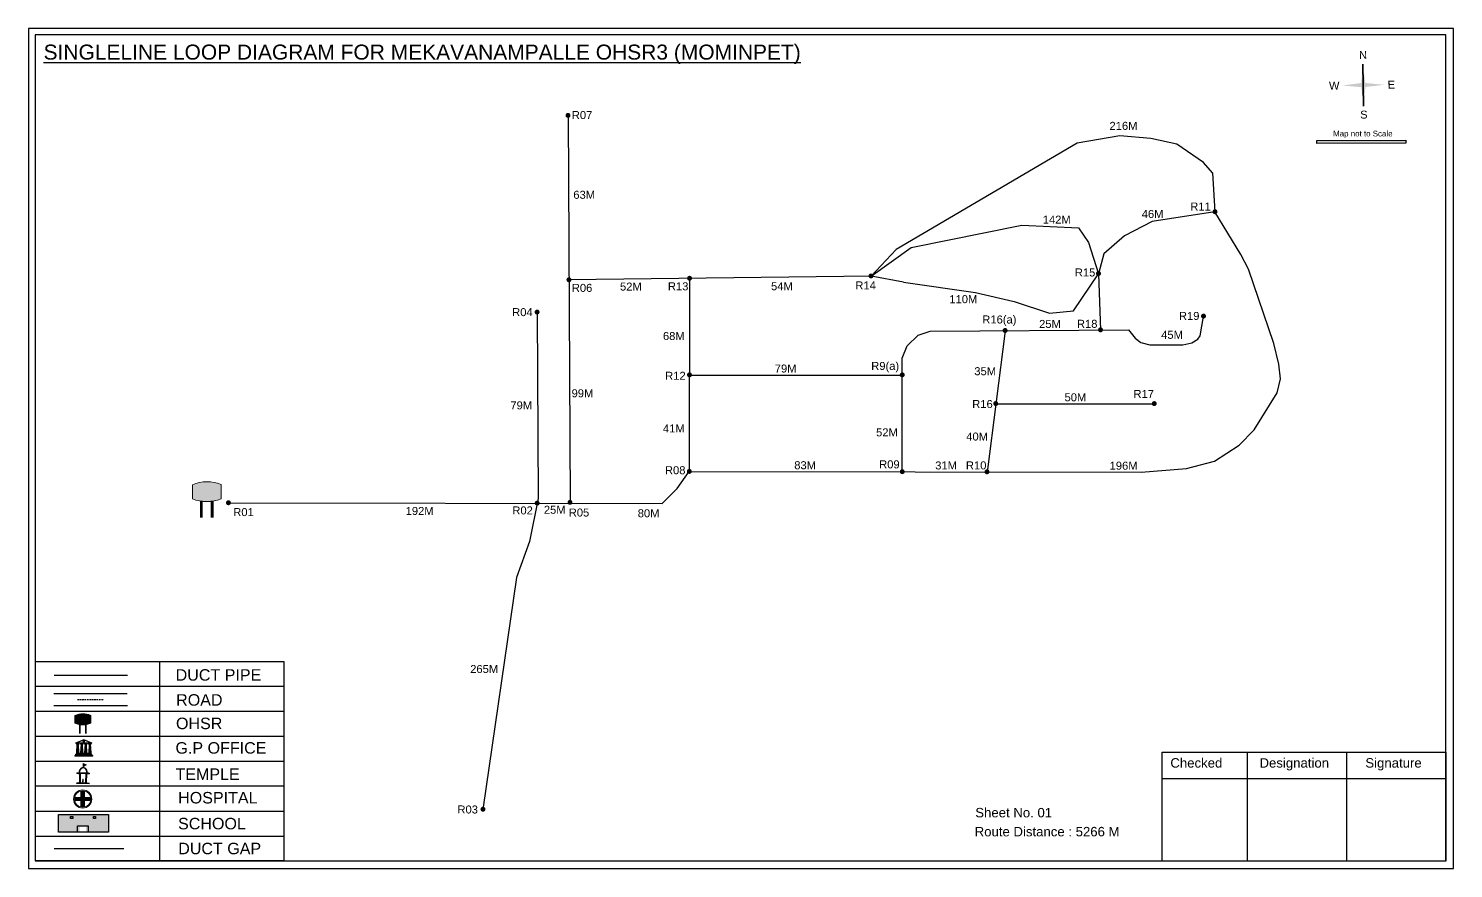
# Model space of a CAD drawing. Header units: inches. Extents: x 583 to 8862, y 412 to 2484.
# Drawn here: x 1481 to 2371, y 412 to 937 of the extents above; entities that cross this region are included whole.
import ezdxf

# ---------------------------------------------------------------- set-up
doc = ezdxf.new("R2010")
doc.units = ezdxf.units.IN
doc.header["$MEASUREMENT"] = 0
doc.linetypes.add('DASHEDX2', pattern=[1.5, 1, -0.5])
for name, color, linetype in [('LANDMARK', 7, 'Continuous'), ('OHT', 7, 'Continuous'), ('pipe', 5, 'Continuous')]:
    doc.layers.add(name, color=color, linetype=linetype)
doc.styles.get("Standard").update_dxf_attribs({"font": 'arial.ttf'})

# ---------------------------------------------------------------- blocks, each defined once
blk = doc.blocks.new('OHT')
at = {"linetype": 'Continuous', "lineweight": 0, "true_color": 0x0ffffc}
blk.add_hatch(color=4, dxfattribs=at).paths.add_polyline_path([(0.012, 1), (0, 1, 0.101323), (-0.4, 0.916), (-0.4, 0.525, 0.194075), (0.399, 0.521), (0.399, 0.921, 0.097877)])
at = {"color": 4, "linetype": 'Continuous', "lineweight": 0, "true_color": 0x0ffffc, "flags": 128}
for points in [[(-0.4, 0.525), (-0.4, 0.916)], [(0.399, 0.521), (0.399, 0.921)]]:
    blk.add_lwpolyline(points, dxfattribs=at)
at = {"color": 4, "linetype": 'Continuous', "lineweight": 0, "true_color": 0x0ffffc, "const_width": 0.075, "flags": 128}
for points in [[(-0.15, 0), (-0.15, 0.475)], [(0.15, 0), (0.15, 0.473)]]:
    blk.add_lwpolyline(points, dxfattribs=at)
at = {"color": 4, "linetype": 'Continuous', "lineweight": 0, "true_color": 0x0ffffc}
for centre, radius, start, end in [((0.006, -0.019), 1.019, 67.3109, 113.4711), ((0.004, 1.513), 1.068, 247.7682, 291.7007)]:
    blk.add_arc(centre, radius, start, end, dxfattribs=at)
blk = doc.blocks.new('Government_Office')
at = {"linetype": 'Continuous', "lineweight": 0, "true_color": 0xff0000}
h = blk.add_hatch(color=1, dxfattribs=at)
h.paths.add_polyline_path([(0.44, 0.72), (0.45, 0.75), (0, 0.93), (-0.45, 0.75), (-0.44, 0.72)])
h.paths.add_polyline_path([(0.355, 0.75), (-0.355, 0.75), (0, 0.9)], flags=16)
h.paths.add_polyline_path([(0, 0.778, -1), (0, 0.872, -1)], flags=0)
h = blk.add_hatch(color=1, dxfattribs=at)
edge = h.paths.add_edge_path()
edge.add_arc((0, 0.825), 0.0467, 90, 270)
edge.add_arc((0, 0.825), 0.0467, 270, 450)
for points in [[(-0.5, 0.05), (0.5, 0.05), (0.5, 0), (-0.5, 0)], [(-0.45, 0.075), (-0.45, 0.12), (0.45, 0.12), (0.45, 0.075)], [(-0.4, 0.14), (-0.4, 0.18), (0.4, 0.18), (0.4, 0.14)]]:
    blk.add_hatch(color=1, dxfattribs=at).paths.add_polyline_path(points)
h = blk.add_hatch(color=1, dxfattribs=at)
edge = h.paths.add_edge_path()
edge.add_line((-0.27, 0.195), (-0.295, 0.675))
edge.add_line((-0.295, 0.675), (-0.29, 0.675))
edge.add_arc((-0.278, 0.688), 0.0176, 225.30401, 441.56588)
edge.add_line((-0.275, 0.705), (-0.395, 0.705))
edge.add_arc((-0.392, 0.688), 0.0176, 98.43412, 314.69599)
edge.add_line((-0.38, 0.675), (-0.375, 0.675))
edge.add_line((-0.375, 0.675), (-0.4, 0.195))
edge.add_line((-0.4, 0.195), (-0.27, 0.195))
h = blk.add_hatch(color=1, dxfattribs=at)
edge = h.paths.add_edge_path()
edge.add_line((-0.047, 0.195), (-0.072, 0.675))
edge.add_line((-0.072, 0.675), (-0.067, 0.675))
edge.add_arc((-0.054, 0.688), 0.0176, 225.30401, 441.56588)
edge.add_line((-0.052, 0.705), (-0.172, 0.705))
edge.add_arc((-0.169, 0.688), 0.0176, 98.43412, 314.69599)
edge.add_line((-0.157, 0.675), (-0.152, 0.675))
edge.add_line((-0.152, 0.675), (-0.177, 0.195))
edge.add_line((-0.177, 0.195), (-0.047, 0.195))
h = blk.add_hatch(color=1, dxfattribs=at)
edge = h.paths.add_edge_path()
edge.add_line((0.177, 0.195), (0.152, 0.675))
edge.add_line((0.152, 0.675), (0.157, 0.675))
edge.add_arc((0.169, 0.688), 0.0176, 225.30401, 441.56588)
edge.add_line((0.172, 0.705), (0.052, 0.705))
edge.add_arc((0.054, 0.688), 0.0176, 98.43412, 314.69599)
edge.add_line((0.067, 0.675), (0.072, 0.675))
edge.add_line((0.072, 0.675), (0.047, 0.195))
edge.add_line((0.047, 0.195), (0.177, 0.195))
h = blk.add_hatch(color=1, dxfattribs=at)
edge = h.paths.add_edge_path()
edge.add_line((0.4, 0.195), (0.375, 0.675))
edge.add_line((0.375, 0.675), (0.38, 0.675))
edge.add_arc((0.392, 0.688), 0.0176, 225.30401, 441.56588)
edge.add_line((0.395, 0.705), (0.275, 0.705))
edge.add_arc((0.278, 0.688), 0.0176, 98.43412, 314.69599)
edge.add_line((0.29, 0.675), (0.295, 0.675))
edge.add_line((0.295, 0.675), (0.27, 0.195))
edge.add_line((0.27, 0.195), (0.4, 0.195))
at = {"color": 1, "linetype": 'Continuous', "lineweight": 0, "true_color": 0xff0000, "flags": 128}
for points in [[(-0.45, 0.75), (-0.44, 0.72), (0.44, 0.72), (0.45, 0.75), (0, 0.93)], [(-0.355, 0.75), (0.355, 0.75), (0, 0.9)], [(-0.5, 0.05), (0.5, 0.05), (0.5, 0), (-0.5, 0)], [(-0.45, 0.075), (-0.45, 0.12), (0.45, 0.12), (0.45, 0.075)], [(-0.4, 0.14), (-0.4, 0.18), (0.4, 0.18), (0.4, 0.14)]]:
    blk.add_lwpolyline(points, close=True, dxfattribs=at)
for points in [[(0, 0.872, 1), (0, 0.778, 1)], [(-0.27, 0.195), (-0.295, 0.675), (-0.29, 0.675, 1.379694), (-0.275, 0.705), (-0.395, 0.705, 1.379694), (-0.38, 0.675), (-0.375, 0.675), (-0.4, 0.195)], [(-0.047, 0.195), (-0.072, 0.675), (-0.067, 0.675, 1.379694), (-0.052, 0.705), (-0.172, 0.705, 1.379694), (-0.157, 0.675), (-0.152, 0.675), (-0.177, 0.195)], [(0.177, 0.195), (0.152, 0.675), (0.157, 0.675, 1.379694), (0.172, 0.705), (0.052, 0.705, 1.379694), (0.067, 0.675), (0.072, 0.675), (0.047, 0.195)], [(0.4, 0.195), (0.375, 0.675), (0.38, 0.675, 1.379694), (0.395, 0.705), (0.275, 0.705, 1.379694), (0.29, 0.675), (0.295, 0.675), (0.27, 0.195)]]:
    blk.add_lwpolyline(points, format="xyb", close=True, dxfattribs=at)
blk = doc.blocks.new('Temple')
at = {"linetype": 'Continuous', "lineweight": 0, "true_color": 0xff0000}
h = blk.add_hatch(color=1, dxfattribs=at)
edge = h.paths.add_edge_path()
edge.add_line((0.175, 0.49), (0.225, 0.49))
edge.add_line((0.225, 0.49), (0.225, 0.497))
edge.add_line((0.225, 0.497), (0.307, 0.497))
edge.add_line((0.307, 0.497), (0.307, 0.533))
edge.add_line((0.307, 0.533), (0.257, 0.533))
edge.add_line((0.257, 0.533), (0.257, 0.54))
edge.add_line((0.257, 0.54), (0.2, 0.54))
edge.add_spline(control_points=[(0.2, 0.54), (0.2, 0.589), (0.19, 0.638), (0.142, 0.743), (0.092, 0.79), (0.027, 0.805), (0.02, 0.806), (0.012, 0.806)], knot_values=[4.712389, 4.712389, 4.712389, 4.712389, 5.278166, 5.278166, 6.117402, 6.117402, 6.223801, 6.223801, 6.223801, 6.223801], degree=3, periodic=0)
edge.add_line((0.012, 0.806), (0.012, 0.79))
edge.add_line((0.012, 0.79), (-0.012, 0.79))
edge.add_line((-0.012, 0.79), (-0.012, 0.806))
edge.add_spline(control_points=[(-0.012, 0.806), (-0.055, 0.802), (-0.096, 0.781), (-0.171, 0.699), (-0.197, 0.628), (-0.2, 0.55), (-0.2, 0.545), (-0.2, 0.54)], knot_values=[6.343965, 6.343965, 6.343965, 6.343965, 6.956638, 6.956638, 7.795874, 7.795874, 7.853982, 7.853982, 7.853982, 7.853982], degree=3, periodic=0)
edge.add_line((-0.2, 0.54), (-0.257, 0.54))
edge.add_line((-0.257, 0.54), (-0.257, 0.533))
edge.add_line((-0.257, 0.533), (-0.307, 0.533))
edge.add_line((-0.307, 0.533), (-0.307, 0.497))
edge.add_line((-0.307, 0.497), (-0.225, 0.497))
edge.add_line((-0.225, 0.497), (-0.225, 0.49))
edge.add_line((-0.225, 0.49), (-0.175, 0.49))
edge.add_line((-0.175, 0.49), (-0.175, 0.07))
edge.add_arc((-0.205, 0.07), 0.03, -90, 0, ccw=False)
edge.add_line((-0.205, 0.04), (-0.257, 0.04))
edge.add_line((-0.257, 0.04), (-0.257, 0.033))
edge.add_line((-0.257, 0.033), (-0.307, 0.033))
edge.add_line((-0.307, 0.033), (-0.307, 0))
edge.add_line((-0.307, 0), (0.307, 0))
edge.add_line((0.307, 0), (0.307, 0.033))
edge.add_line((0.307, 0.033), (0.257, 0.033))
edge.add_line((0.257, 0.033), (0.257, 0.04))
edge.add_line((0.257, 0.04), (0.205, 0.04))
edge.add_arc((0.205, 0.07), 0.03, 180, 270, ccw=False)
edge.add_line((0.175, 0.07), (0.175, 0.49))
h.paths.add_polyline_path([(0.125, 0.07, -0.414214), (0.095, 0.04), (0.05, 0.04), (0.05, 0.033), (-0.05, 0.033), (-0.05, 0.04), (-0.095, 0.04, -0.414214), (-0.125, 0.07), (-0.125, 0.497), (0.125, 0.497)], flags=16)
edge = h.paths.add_edge_path(flags=16)
edge.add_ellipse((0, 0.54), major_axis=(0, 0.242), ratio=0.722808, start_angle=270, end_angle=450, ccw=False)
edge.add_line((0.175, 0.54), (-0.175, 0.54))
h.paths.add_polyline_path([(0.012, 0.23), (0.012, 0.07), (-0.012, 0.07), (-0.012, 0.23)], flags=0)
h = blk.add_hatch(color=1, dxfattribs=at)
edge = h.paths.add_edge_path()
edge.add_line((0.012, 0.857), (0, 0.85))
edge.add_line((0, 0.85), (-0.003, 0.925))
edge.add_line((-0.003, 0.925), (-0.012, 0.925))
edge.add_line((-0.012, 0.925), (-0.012, 0.806))
edge.add_spline(control_points=[(-0.012, 0.806), (-0.004, 0.807), (0.004, 0.807), (0.012, 0.806)], knot_values=[6.223801, 6.223801, 6.223801, 6.223801, 6.343965, 6.343965, 6.343965, 6.343965], degree=3, periodic=0)
edge.add_line((0.012, 0.806), (0.012, 0.857))
h = blk.add_hatch(color=1, dxfattribs=at)
edge = h.paths.add_edge_path()
edge.add_line((0.012, 0.79), (0.012, 0.806))
edge.add_spline(control_points=[(0.012, 0.806), (0.004, 0.807), (-0.004, 0.807), (-0.012, 0.806)], knot_values=[6.223801, 6.223801, 6.223801, 6.223801, 6.343965, 6.343965, 6.343965, 6.343965], degree=3, periodic=0)
edge.add_line((-0.012, 0.806), (-0.012, 0.79))
edge.add_line((-0.012, 0.79), (0.012, 0.79))
at = {"linetype": 'Continuous', "lineweight": 0, "true_color": 0xe66000}
blk.add_hatch(color=32, dxfattribs=at).paths.add_polyline_path([(-0.006, 1), (0.147, 0.931), (0, 0.85)])
at = {"color": 1, "linetype": 'Continuous', "lineweight": 0, "true_color": 0xff0000, "flags": 128}
for points in [[(0.012, 0.925), (-0.012, 0.925), (-0.012, 0.79), (0.012, 0.79)], [(0.012, 0.23), (-0.012, 0.23), (-0.012, 0.07), (0.012, 0.07)]]:
    blk.add_lwpolyline(points, close=True, dxfattribs=at)
at = {"color": 32, "linetype": 'Continuous', "lineweight": 0, "true_color": 0xe66000, "flags": 128}
blk.add_lwpolyline([(-0.006, 1), (0.147, 0.931), (0, 0.85), (-0.006, 1)], dxfattribs=at)
at = {"color": 1, "linetype": 'Continuous', "lineweight": 0, "true_color": 0xff0000, "flags": 128}
blk.add_lwpolyline([(0.2, 0.54), (0.257, 0.54), (0.257, 0.533), (0.307, 0.533), (0.307, 0.497), (0.225, 0.497), (0.225, 0.49), (0.175, 0.49), (0.175, 0.07, 0.414214), (0.205, 0.04), (0.257, 0.04), (0.257, 0.033), (0.307, 0.033), (0.307, 0), (-0.307, 0), (-0.307, 0.033), (-0.257, 0.033), (-0.257, 0.04), (-0.205, 0.04, 0.414214), (-0.175, 0.07), (-0.175, 0.49), (-0.225, 0.49), (-0.225, 0.497), (-0.307, 0.497), (-0.307, 0.533), (-0.257, 0.533), (-0.257, 0.54), (-0.2, 0.54)], format="xyb", dxfattribs=at)
blk.add_lwpolyline([(-0.175, 0.54), (0.175, 0.54)], dxfattribs=at)
blk.add_lwpolyline([(0.125, 0.497), (0.125, 0.07, -0.414214), (0.095, 0.04), (0.05, 0.04), (0.05, 0.033), (-0.05, 0.033), (-0.05, 0.04), (-0.095, 0.04, -0.414214), (-0.125, 0.07), (-0.125, 0.497)], format="xyb", close=True, dxfattribs=at)
at = {"color": 1, "linetype": 'Continuous', "lineweight": 0, "true_color": 0xff0000}
blk.add_ellipse((0, 0.54), major_axis=(0, 0.242), ratio=0.722808, start_param=4.712389, end_param=7.853982, dxfattribs=at)
blk.add_open_spline([(0.2, 0.54), (0.2, 0.589), (0.19, 0.638), (0.142, 0.743), (0.092, 0.79), (-0.023, 0.816), (-0.085, 0.794), (-0.171, 0.699), (-0.197, 0.628), (-0.2, 0.55), (-0.2, 0.545), (-0.2, 0.54)], degree=3, knots=[4.712389, 4.712389, 4.712389, 4.712389, 5.278166, 5.278166, 6.117402, 6.117402, 6.956638, 6.956638, 7.795874, 7.795874, 7.853982, 7.853982, 7.853982, 7.853982], dxfattribs=at)
blk = doc.blocks.new('*U15')
at = {"color": 0, "linetype": 'DASHEDX2', "transparency": 16777216}
blk.add_line((-8.22, 0), (8.01, 0), dxfattribs=at)
blk = doc.blocks.new('Hospital')
at = {"linetype": 'Continuous', "lineweight": 0, "true_color": 0x000000}
h = blk.add_hatch(color=18, dxfattribs=at)
h.paths.add_polyline_path([(-0.5, 0, 1), (0.5, 0, 1)])
h.paths.add_polyline_path([(0.446, 0, -1), (-0.446, 0, -1)], flags=16)
at = {"linetype": 'Continuous', "true_color": 0xff0000}
blk.add_hatch(color=1, dxfattribs=at).paths.add_polyline_path([(-0.394, 0.08), (-0.08, 0.08), (-0.08, 0.394), (0.08, 0.394), (0.08, 0.08), (0.394, 0.08), (0.394, -0.08), (0.08, -0.08), (0.08, -0.394), (-0.08, -0.394), (-0.08, -0.08), (-0.394, -0.08)])
at = {"color": 1, "linetype": 'Continuous', "true_color": 0xff0000, "flags": 128}
blk.add_lwpolyline([(-0.394, 0.08), (-0.08, 0.08), (-0.08, 0.394), (0.08, 0.394), (0.08, 0.08), (0.394, 0.08), (0.394, -0.08), (0.08, -0.08), (0.08, -0.394), (-0.08, -0.394), (-0.08, -0.08), (-0.394, -0.08)], close=True, dxfattribs=at)
at = {"color": 18, "linetype": 'Continuous', "lineweight": 0, "true_color": 0x000000}
for radius in [0.5, 0.446]:
    blk.add_circle((0, 0), radius, dxfattribs=at)

msp = doc.modelspace()

# ---------------------------------------------------------------- hatches: boundary and pattern name
at = {"ltscale": 0.5}
h = msp.add_hatch(color=5, dxfattribs=at)
h.dxf.hatch_style = 1
h.paths.add_polyline_path([(1819.59, 882.5, 1), (1816.47, 882.5, 1)])
at = {"true_color": 0x0093dd}
h = msp.add_hatch(color=142, dxfattribs=at)
h.dxf.hatch_style = 1
h.paths.add_polyline_path([(2285.79, 866.88), (2285.8, 865.04), (2341.3, 865.16), (2341.3, 867.01)])
at = {"ltscale": 0.5}
h = msp.add_hatch(color=5, dxfattribs=at)
h.dxf.hatch_style = 1
h.paths.add_polyline_path([(2223.74, 822.34, 1), (2220.63, 822.34, 1)])
h = msp.add_hatch(color=5, dxfattribs=at)
h.dxf.hatch_style = 1
h.paths.add_polyline_path([(2008.85, 782.24, 1), (2005.74, 782.24, 1)])
h = msp.add_hatch(color=5, dxfattribs=at)
h.dxf.hatch_style = 1
h.paths.add_polyline_path([(2150.97, 783.76, 1), (2147.86, 783.76, 1)])
h = msp.add_hatch(color=5, dxfattribs=at)
h.dxf.hatch_style = 1
h.paths.add_polyline_path([(1820.17, 779.87, 1), (1817.05, 779.87, 1)])
h = msp.add_hatch(color=5, dxfattribs=at)
h.dxf.hatch_style = 1
h.paths.add_polyline_path([(1895.54, 780.82, 1), (1892.43, 780.82, 1)])
h = msp.add_hatch(color=5, dxfattribs=at)
h.dxf.hatch_style = 1
h.paths.add_polyline_path([(1800.28, 759.71, 1), (1797.16, 759.71, 1)])
h = msp.add_hatch(color=5, dxfattribs=at)
h.dxf.hatch_style = 1
h.paths.add_polyline_path([(2216.57, 757.18, 1), (2213.45, 757.18, 1)])
h = msp.add_hatch(color=5, dxfattribs=at)
h.dxf.hatch_style = 1
h.paths.add_polyline_path([(2092.64, 748.2, 1), (2089.52, 748.2, 1)])
h = msp.add_hatch(color=5, dxfattribs=at)
h.dxf.hatch_style = 1
h.paths.add_polyline_path([(2152.25, 748.61, 1), (2149.13, 748.61, 1)])
h = msp.add_hatch(color=5, dxfattribs=at)
h.dxf.hatch_style = 1
h.paths.add_polyline_path([(1895.46, 720.52, 1), (1892.34, 720.52, 1)])
h = msp.add_hatch(color=5, dxfattribs=at)
h.dxf.hatch_style = 1
h.paths.add_polyline_path([(2028.37, 720.5, 1), (2025.25, 720.5, 1)])
h = msp.add_hatch(color=5, dxfattribs=at)
h.dxf.hatch_style = 1
h.paths.add_polyline_path([(2086.79, 702.55, 1), (2083.67, 702.55, 1)])
h = msp.add_hatch(color=5, dxfattribs=at)
h.dxf.hatch_style = 1
h.paths.add_polyline_path([(2185.8, 702.55, 1), (2182.68, 702.55, 1)])
h = msp.add_hatch(color=5, dxfattribs=at)
h.dxf.hatch_style = 1
h.paths.add_polyline_path([(1895.37, 660.22, 1), (1892.25, 660.22, 1)])
h = msp.add_hatch(color=5, dxfattribs=at)
h.dxf.hatch_style = 1
h.paths.add_polyline_path([(2028.37, 660.03, 1), (2025.25, 660.03, 1)])
h = msp.add_hatch(color=5, dxfattribs=at)
h.dxf.hatch_style = 1
h.paths.add_polyline_path([(2081.33, 659.95, 1), (2078.21, 659.95, 1)])
h = msp.add_hatch(color=5, dxfattribs=at)
h.dxf.hatch_style = 1
h.paths.add_polyline_path([(1607.45, 640.63, 1), (1604.34, 640.63, 1)])
h = msp.add_hatch(color=5, dxfattribs=at)
h.dxf.hatch_style = 1
h.paths.add_polyline_path([(1800.34, 640.41, 1), (1797.22, 640.41, 1)])
h = msp.add_hatch(color=5, dxfattribs=at)
h.dxf.hatch_style = 1
h.paths.add_polyline_path([(1820.84, 640.88, 1), (1817.72, 640.88, 1)])
at = {"true_color": 0xc8c92d}
h = msp.add_hatch(color=52, dxfattribs=at)
h.dxf.hatch_style = 1
h.paths.add_polyline_path([(1505.98, 445.95), (1499.82, 445.95), (1499.82, 434.86), (1505.98, 434.86)])
h.paths.add_polyline_path([(1530.83, 445.95), (1524.67, 445.95), (1524.67, 434.86), (1530.83, 434.86)])
at = {"true_color": 0x293189}
h = msp.add_hatch(color=177, dxfattribs=at)
h.dxf.hatch_style = 1
h.paths.add_polyline_path([(1524.67, 445.95), (1505.98, 445.95), (1505.98, 434.86), (1512.99, 434.86), (1512.99, 438.49), (1516.85, 438.49), (1516.85, 434.86), (1524.67, 434.86)])
h.paths.add_polyline_path([(1508.65, 443.48), (1507.28, 443.48), (1507.28, 444.74), (1508.65, 444.74)], flags=16)
h.paths.add_polyline_path([(1521.53, 443.48), (1521.53, 444.74), (1522.9, 444.74), (1522.9, 443.48)], flags=16)
at = {"ltscale": 0.5}
h = msp.add_hatch(color=5, dxfattribs=at)
h.dxf.hatch_style = 1
h.paths.add_polyline_path([(1766.47, 449.27, 1), (1763.35, 449.27, 1)])

# ---------------------------------------------------------------- linework, layer by layer
for p, q in [((2314.96, 888.22), (2314.49, 914.51)), ((2314.49, 914.51), (2314.96, 888.22)), ((2314.96, 888.22), (2314.49, 914.51)), ((2314.72, 901.34), (2314.96, 888.22)), ((1485.14, 541.38), (1485.14, 418.17)), ((1562.9, 541.38), (1562.9, 416.96)), ((1640.67, 525.83), (1485.14, 525.83)), ((1496.79, 521.54), (1542.68, 521.54)), ((1640.67, 510.28), (1485.14, 510.28)), ((1496.79, 514.01), (1542.91, 514.01)), ((1640.67, 494.72), (1485.14, 494.72)), ((1640.67, 479.17), (1485.14, 479.17)), ((1640.67, 463.62), (1485.14, 463.62)), ((1485.14, 448.07), (1640.67, 448.07)), ((1485.14, 432.51), (1640.67, 432.51)), ((1485.13, 417.93), (1485.13, 416.97)), ((1485.14, 418.17), (1485.14, 416.96)), ((1640.67, 416.96), (1485.14, 416.96))]:
    msp.add_line(p, q)
at = {"color": 1}
msp.add_line((2314.49, 914.51), (2314.72, 901.35), dxfattribs=at)
at = {"color": 242, "true_color": 0xcd2027}
for p, q in [((2242.2, 484.81), (2242.2, 416.92)), ((2304.4, 484.81), (2304.4, 416.92)), ((2189.23, 468.36), (2366.46, 468.36))]:
    msp.add_line(p, q, dxfattribs=at)
for points in [[(1481.02, 936.76), (1481.02, 412.27), (2371.17, 412.27), (2371.17, 936.76)], [(1485.13, 932.75), (1485.13, 416.97), (2366.46, 416.97), (2366.46, 932.75)], [(1530.9, 445.95), (1530.9, 434.86), (1499.82, 434.86), (1499.82, 445.95)], [(1508.65, 444.74), (1508.65, 443.48), (1507.28, 443.48), (1507.28, 444.74)], [(1521.53, 443.48), (1521.53, 444.74), (1522.9, 444.74), (1522.9, 443.48)]]:
    msp.add_lwpolyline(points, close=True)
at = {"color": 142, "true_color": 0x0093dd}
msp.add_lwpolyline([(2341.31, 865.16), (2285.8, 865.04), (2285.79, 866.88), (2341.3, 867.01), (2341.3, 865.16)], dxfattribs=at)
for points in [[(1640.67, 416.96), (1640.67, 541.38), (1485.14, 541.38)], [(1511.66, 434.86), (1511.66, 438.96), (1518.19, 438.96), (1518.19, 434.86)]]:
    msp.add_lwpolyline(points)
at = {"color": 242, "true_color": 0xcd2027}
msp.add_lwpolyline([(2366.46, 416.92), (2189.23, 416.92), (2189.23, 484.81), (2366.46, 484.81)], close=True, dxfattribs=at)
at = {"color": 1}
msp.add_solid([(2313.42, 901.33), (2316.25, 901.38), (2314.49, 914.51)], dxfattribs=at)
msp.add_solid([(2313.42, 901.33), (2316.25, 901.38), (2314.49, 914.51)], dxfattribs=at)
for points in [[(2314.76, 900.07), (2314.71, 902.89), (2301.58, 901.14)], [(2314.76, 900.07), (2314.71, 902.89), (2301.58, 901.14)], [(2313.43, 901.33), (2316.25, 901.38), (2314.96, 888.22)], [(2313.43, 901.33), (2316.25, 901.38), (2314.96, 888.22)], [(2314.76, 900.07), (2314.71, 902.89), (2327.87, 901.6)], [(2314.76, 900.07), (2314.71, 902.89), (2327.87, 901.6)]]:
    msp.add_solid(points)
at = {"layer": 'OHT', "color": 5}
msp.add_line((1496.96, 532.92), (1542.85, 532.92), dxfattribs=at)
at = {"layer": 'OHT', "color": 1}
msp.add_line((1496.96, 424.73), (1540.56, 424.73), dxfattribs=at)
at = {"layer": 'pipe'}
for points in [[(1818.03, 882.35), (1819.39, 641.28), (1819.17, 640.18)], [(2220.68, 846.65), (2215.1, 853.11), (2198.37, 864.46), (2182.19, 868.11), (2162.64, 869.85), (2136.1, 865.08), (2023.08, 798.86), (2007.3, 782.09)], [(2220.68, 846.65), (2222.18, 822.19), (2182.84, 816.18), (2165.66, 807.24), (2152.8, 795.99), (2149.42, 783.62), (2150.69, 748.47)], [(1893.81, 660.07), (2176.05, 659.67), (2204.38, 661.95), (2221.83, 666.64), (2237.28, 676.5), (2246.69, 686.27), (2260.92, 709.22), (2263.07, 717.92), (2262.08, 727.25), (2258.95, 740.14), (2243.1, 786.47), (2238.24, 795.75), (2222.18, 822.19)], [(2007.3, 782.09), (2032.47, 800.04), (2101.58, 813.88), (2136.97, 812.34), (2143.21, 803.1), (2149.42, 783.62)], [(2027.69, 778.38), (2072.62, 771.91), (2096.69, 766.39), (2118.83, 758.92), (2133.88, 760.41), (2149.42, 783.62)], [(2027.69, 778.38), (2007.3, 782.09), (1818.61, 779.73)], [(1893.99, 780.67), (1893.81, 660.07)], [(1798.72, 759.56), (1799.38, 643.23), (1793.97, 616.52), (1785.86, 593.86), (1764.91, 449.12)], [(2168.1, 748.59), (2172.32, 743.35), (2175.83, 740.64), (2181.42, 739.23), (2202.15, 739.23), (2207.66, 740.46), (2211.52, 742.78), (2213, 744.94), (2215.01, 757.03)], [(2026.81, 659.88), (2026.81, 730.92), (2029.98, 738.54), (2036.73, 745.29), (2044.26, 747.73), (2168.1, 748.59)], [(2091.08, 748.05), (2079.77, 659.8)], [(1893.9, 720.35), (2026.81, 720.36)], [(2085.23, 702.4), (2158.75, 702.4), (2184.24, 702.4)], [(1605.89, 640.49), (1876.88, 640.18), (1886.16, 649.49), (1893.81, 660.07)]]:
    msp.add_lwpolyline(points, dxfattribs=at)

# ---------------------------------------------------------------- block references
at = {"linetype": 'DASHEDX2'}
msp.add_blockref('*U15', (1519.8, 517.77), dxfattribs=at)
at = {"layer": 'LANDMARK'}
for name, p, xscale, yscale, zscale in [('Government_Office', (1515.55, 482.31), 11.32114773247135, 11.32114773247135, 11.32114773247135), ('Hospital', (1514.87, 455.65), 11.41772014427468, 11.41772014427468, 11.41772014427468)]:
    msp.add_blockref(name, p, dxfattribs=dict(at, xscale=xscale, yscale=yscale, zscale=zscale))
at = {"layer": 'LANDMARK', "xscale": 12.62452535729322, "yscale": 12.62452535729322, "zscale": 12.62452535729322, "rotation": 358.3713438591284}
msp.add_blockref('Temple', (1514.98, 465.19), dxfattribs=at)
at = {"layer": 'OHT'}
for p, xscale, yscale, zscale in [((1592.39, 631.35), 22.41341502807723, 22.41341502807723, 22.41341502807723), ((1514.96, 496.42), 12.45189723782068, 12.45189723782068, 12.45189723782068)]:
    msp.add_blockref('OHT', p, dxfattribs=dict(at, xscale=xscale, yscale=yscale, zscale=zscale))

# ---------------------------------------------------------------- texts
at = {"color": 242, "true_color": 0xcd2027}
msp.add_text('%%USINGLELINE LOOP DIAGRAM FOR MEKAVANAMPALLE OHSR3 (MOMINPET)', height=9.375, dxfattribs=at).set_placement((1490.44, 917.35))
for s, p in [('N', (2312.2, 917.78)), ('W', (2293.45, 898.55)), ('E', (2330.04, 899.19)), ('S', (2312.94, 880.49))]:
    msp.add_text(s, height=4.95, rotation=1.00631).set_placement(p)
for s, height, p in [('R07', 5, (1820.41, 880.22)), ('216M', 5, (2156.27, 873.48)), ('Map not to Scale', 3.5424, (2295.97, 869.38)), ('63M', 5, (1821.35, 830.45)), ('R11', 5, (2206.74, 823.12)), ('142M', 5, (2114.58, 814.92)), ('46M', 5, (2176.4, 818.44)), ('R15', 5, (2134.62, 781.93)), ('R06', 5, (1820.41, 772.32)), ('52M', 5, (1850.51, 773.13)), ('R13', 5, (1880.43, 773.28)), ('54M', 5, (1944.87, 773.34)), ('R14', 5, (1997.52, 773.85)), ('110M', 5, (2056.23, 765.26)), ('R04', 5, (1783.14, 757.15)), ('R16(a)', 5, (2076.82, 752.57)), ('R19', 5, (2199.65, 754.79)), ('25M', 5, (2112.32, 749.79)), ('R18', 5, (2135.94, 749.86)), ('45M', 5, (2188.57, 742.99)), ('68M', 5, (1877.33, 742.23)), ('R12', 5, (1878.7, 717.41)), ('79M', 5, (1947.18, 721.95)), ('R9(a)', 5, (2007.43, 723.56)), ('35M', 5, (2071.83, 720.27)), ('79M', 5, (1782.03, 698.94)), ('99M', 5, (1820.27, 706.49)), ('R16', 5, (2070.53, 699.78)), ('50M', 5, (2128.19, 703.99)), ('R17', 5, (2171.25, 706.06)), ('41M', 5, (1877.33, 684.53)), ('52M', 5, (2010.48, 682.09)), ('40M', 5, (2066.8, 679.48)), ('R08', 5, (1878.59, 658.45)), ('83M', 5, (1959.36, 661.57)), ('R09', 5, (2012.39, 662.12)), ('31M', 5, (2047.4, 661.44)), ('R10', 5, (2066.59, 661.47)), ('196M', 5, (2156.36, 661.29)), ('R01', 5, (1608.93, 632.3)), ('192M', 5, (1716.62, 633.01)), ('R02', 5, (1783.26, 633.34)), ('25M', 5, (1802.94, 633.77)), ('R05', 5, (1818.49, 632.04)), ('80M', 5, (1861.58, 631.57)), ('DUCT PIPE', 7.178, (1572.95, 529.54)), ('265M', 5, (1756.94, 534.34)), ('ROAD ', 7.178, (1573.25, 513.93)), ('OHSR', 7.178, (1573.16, 499.27)), ('G.P OFFICE', 7.178, (1572.83, 483.97)), ('Checked', 5.886, (2194.31, 475.26)), ('Designation', 5.886, (2250, 475.26)), ('Signature', 5.886, (2316.1, 475.26)), ('TEMPLE', 7.178, (1572.83, 467.56)), ('HOSPITAL', 7.178, (1574.5, 452.87)), ('R03', 5, (1748.95, 446.61)), ('Sheet No. 01', 5.886, (2072.44, 444.2)), ('SCHOOL', 7.178, (1574.45, 436.71)), ('Route Distance : 5266 M', 5.886, (2072.07, 432.33)), ('DUCT GAP', 7.178, (1574.55, 421.16))]:
    msp.add_text(s, height=height).set_placement(p)

doc.saveas('drawing.dxf')
